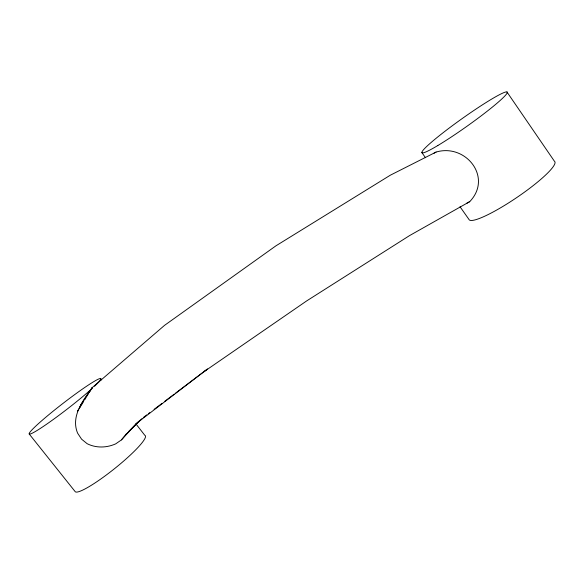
<?xml version="1.0" encoding="UTF-8"?>
<svg xmlns="http://www.w3.org/2000/svg" width="584" height="584" viewBox="0 0 584 584"><rect width="100%" height="100%" fill="white"/><g stroke="black" fill="none" stroke-linecap="round" stroke-linejoin="round"><path stroke-width="0.88" d="M128.83 431.335L137.006 422.955L203.787 371.818L306.68 300.906L409.537 235.607L469.733 201.633C492.925 177.47 465.798 143.211 436.08 152.059L390.331 175.193L275.904 245.849L164.549 325.354L92.25 387.586C82.826 400.712 70.642 416.443 77.614 433.167L81.592 439.183L87.169 443.716C96.163 448.22 106.653 447.899 115.69 443.862L121.414 439.913L137.006 422.955L140.08 420.254M89.396 392.178L92.25 387.586L81.015 404.624L79.409 408.238L83.687 401.354M84.636 399.828L86.067 397.529M87.016 396.003L87.965 394.47M77.402 411.143L78.906 408.968M121.414 439.913L126.312 433.912M126.144 434.284L141.912 418.713M81.015 404.624L81.855 403.894M203.787 371.818L207.473 369.015L175.733 393.01M143.27 417.545L146.869 414.83M148.314 413.727L149.752 412.647M154.088 409.369L161.994 403.398M164.878 401.215L174.244 394.142M434.087 153.176L436.08 152.059M466.55 203.385L469.733 201.633M29.2 434L75.168 491.626A44.873 6.614 -38.6 0 0 115.96 467.514A44.873 6.614 -38.6 0 0 144.817 435.314L135.838 423.801M100.506 378.469L101.623 379.907M421.838 152.533L425.495 157.731M460.031 206.751L468.923 219.372A51.757 8.446 -34.1 0 0 517.008 197.385A51.757 8.446 -34.1 0 0 554.42 161.242L506.985 92.024M92.024 388.557A45.282 3.533 -37.7 0 1 31.499 433.54A45.282 3.533 -37.7 0 1 69.314 398.587A45.282 3.533 -37.7 0 1 94.52 386.25M437.847 145.511A52.29 4.519 -35.4 0 0 506.773 93.637A52.29 4.519 -35.4 0 0 449.016 128.195A52.29 4.519 -35.4 0 0 437.847 145.511"/></g></svg>
